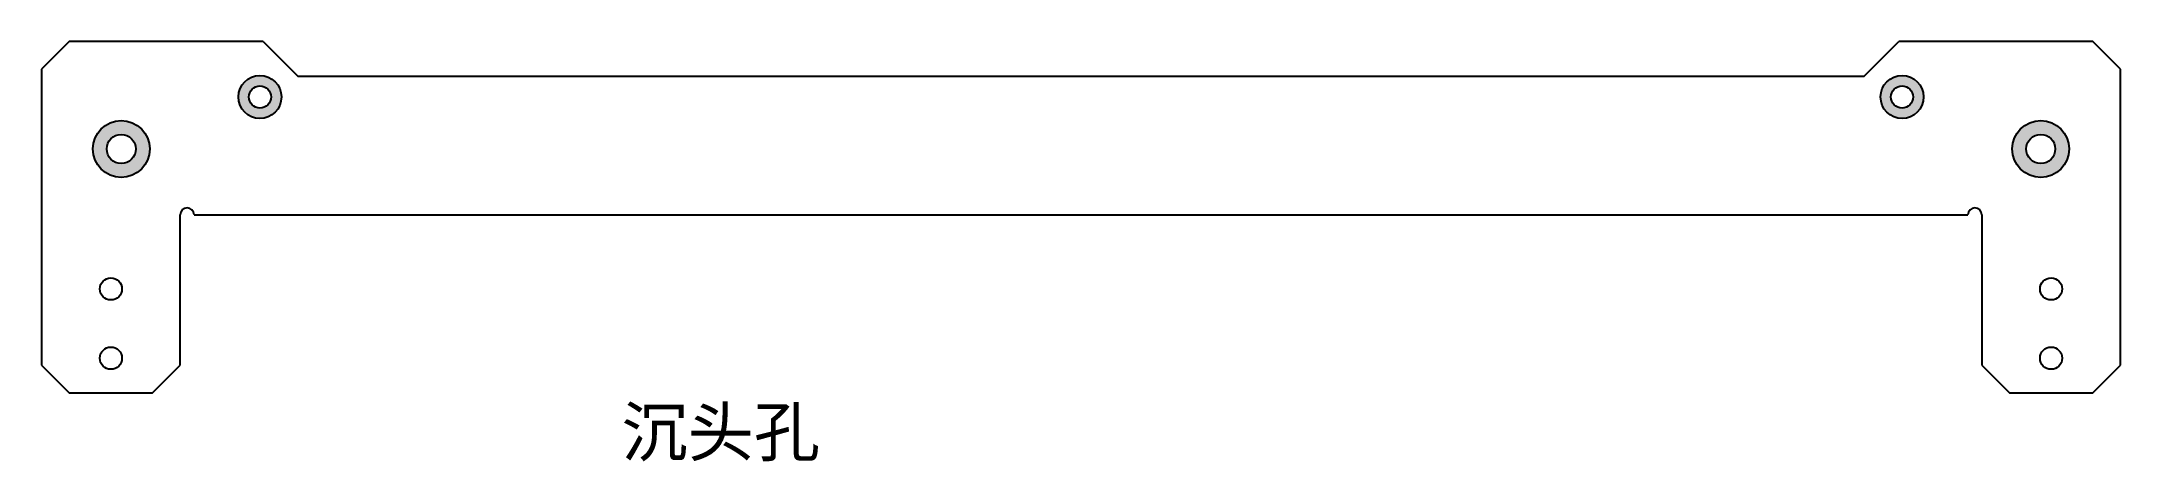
# Model space of a CAD drawing. Header units: millimetres. Extents: x -150 to 150, y -20 to 41.
import ezdxf

# ---------------------------------------------------------------- set-up
doc = ezdxf.new("R2010")
doc.units = ezdxf.units.MM

msp = doc.modelspace()

# ---------------------------------------------------------------- hatches: boundary and pattern name
h = msp.add_hatch(color=3)
h.dxf.hatch_style = 1
h.paths.add_polyline_path([(-115.39, 32.7, 1), (-121.59, 32.7, 1)])
h.paths.add_polyline_path([(-120.09, 32.7, -1), (-116.89, 32.7, -1)], flags=16)
h.paths.add_polyline_path([(-134.4, 25.2, 1), (-142.6, 25.2, 1)])
h.paths.add_polyline_path([(-140.6, 25.2, -1), (-136.4, 25.2, -1)], flags=16)
h.paths.add_polyline_path([(121.59, 32.7, 1), (115.39, 32.7, 1)])
h.paths.add_polyline_path([(116.89, 32.7, -1), (120.09, 32.7, -1)], flags=16)
h.paths.add_polyline_path([(142.6, 25.2, 1), (134.4, 25.2, 1)])
h.paths.add_polyline_path([(136.4, 25.2, -1), (140.6, 25.2, -1)], flags=16)

# ---------------------------------------------------------------- linework, layer by layer
at = {"color": 7, "linetype": 'Continuous', "lineweight": 25}
for p, q in [((-146, 40.7), (-150, 36.7)), ((-118, 40.7), (-146, 40.7)), ((-118, 40.7), (-113, 35.7)), ((113, 35.7), (118, 40.7)), ((146, 40.7), (118, 40.7)), ((150, 36.7), (146, 40.7)), ((-150, 36.7), (-150, -6)), ((150, -6), (150, 36.7)), ((-113, 35.7), (113, 35.7)), ((-130, -6), (-130, 15.7)), ((-128, 15.7), (128, 15.7)), ((130, 15.7), (130, -6)), ((-150, -6), (-146, -10)), ((130, -6), (134, -10)), ((-134, -10), (-130, -6)), ((146, -10), (150, -6)), ((-146, -10), (-134, -10)), ((134, -10), (146, -10))]:
    msp.add_line(p, q, dxfattribs=at)
for centre, radius in [((-118.49, 32.7), 3.1), ((-118.49, 32.7), 1.6), ((118.49, 32.7), 3.1), ((118.49, 32.7), 1.6), ((-138.5, 25.2), 4.1), ((-138.5, 25.2), 2.1), ((138.5, 25.2), 4.1), ((138.5, 25.2), 2.1), ((-140, 5), 1.6), ((140, 5), 1.6), ((-140, -5), 1.6), ((140, -5), 1.6)]:
    msp.add_circle(centre, radius, dxfattribs=at)
for centre in [(-129, 15.7), (129, 15.7)]:
    msp.add_arc(centre, 1, 0, 180, dxfattribs=at)

# ---------------------------------------------------------------- texts
at = {"insert": (-66.31, -12.13), "char_height": 7, "attachment_point": 1}
msp.add_mtext_dynamic_manual_height_columns('{\\fSimSun|b0|i0|c134|p2;\\C3;沉头孔}', width=71.2981, gutter_width=17.5, heights=[0], dxfattribs=at)

doc.saveas('drawing.dxf')
